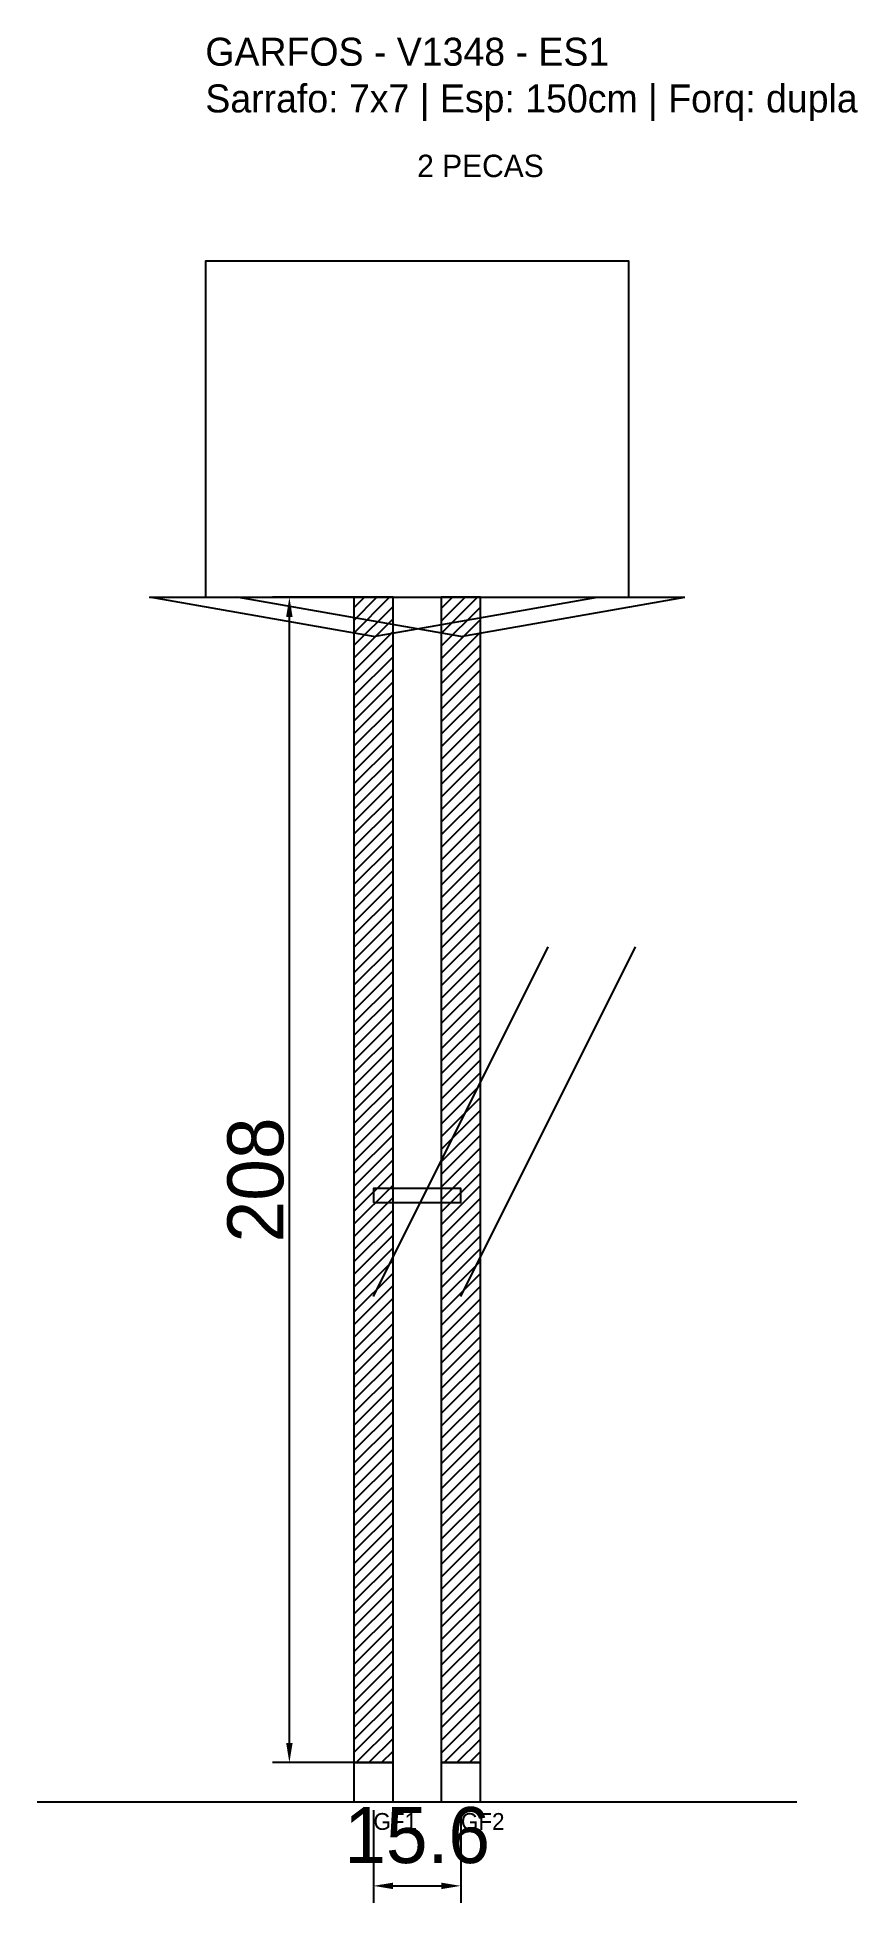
# Model space of a CAD drawing. Header units: metres. Extents: x -30 to 116, y -25 to 308.
import ezdxf

# ---------------------------------------------------------------- set-up
doc = ezdxf.new("R2010")
doc.units = ezdxf.units.M
for name, color, linetype in [('BARRA_ANCORAGEM', 1, 'Continuous'), ('COTA', 241, 'Continuous'), ('GARFOS OK', 3, 'Continuous'), ('NOME DA VIGA', 6, 'Continuous'), ('SARR_7x7', 40, 'Continuous'), ('TIRAS REESCORAMENTO', 252, 'Continuous'), ('VIGAS', 3, 'Continuous')]:
    doc.layers.add(name, color=color, linetype=linetype)
doc.dimstyles.new('EZ DXF', dxfattribs={"dimtxt": 10, "dimasz": 3.5, "dimexe": 3, "dimexo": 1.5, "dimgap": 1, "dimtad": 1, "dimdec": 1, "dimdsep": 46, "dimcen": 2.5, "dimazin": 3, "dimtfac": 1, "dimtmove": 0, "dimatfit": 3})

msp = doc.modelspace()

# ---------------------------------------------------------------- hatches: boundary and pattern name
at = {"layer": 'COTA'}
h = msp.add_hatch(dxfattribs=at)
h.set_pattern_fill('ANSI31', scale=0.5)
h.paths.add_polyline_path([(26.5, 0), (33.5, 0), (33.5, 208), (26.5, 208)])
h = msp.add_hatch(dxfattribs=at)
h.set_pattern_fill('ANSI31', scale=0.5)
h.paths.add_polyline_path([(42.11, 0), (49.11, 0), (49.11, 208), (42.11, 208)])

# ---------------------------------------------------------------- linework, layer by layer
at = {"layer": 'BARRA_ANCORAGEM'}
for p, q in [((30, 83.2), (61.2, 145.6)), ((45.61, 83.2), (76.81, 145.6))]:
    msp.add_line(p, q, dxfattribs=at)
at = {"layer": 'GARFOS OK'}
for p, q in [((30, 201), (-10, 208)), ((-10, 208), (70, 208)), ((45.61, 201), (5.61, 208)), ((5.61, 208), (85.61, 208)), ((30, 201), (70, 208)), ((45.61, 201), (85.61, 208))]:
    msp.add_line(p, q, dxfattribs=at)
at = {"layer": 'GARFOS OK', "linetype": 'CONTINUOUS'}
msp.add_line((-30, -7), (105.61, -7), dxfattribs=at)
at = {"layer": 'GARFOS OK'}
for points in [[(26.5, 0), (33.5, 0), (33.5, 208), (26.5, 208), (26.5, 0)], [(42.11, 0), (49.11, 0), (49.11, 208), (42.11, 208), (42.11, 0)]]:
    msp.add_lwpolyline(points, dxfattribs=at)
at = {"layer": 'SARR_7x7'}
for points in [[(26.5, -7), (33.5, -7), (33.5, 0), (26.5, 0), (26.5, -7)], [(42.11, -7), (49.11, -7), (49.11, 0), (42.11, 0), (42.11, -7)]]:
    msp.add_lwpolyline(points, dxfattribs=at)
at = {"layer": 'TIRAS REESCORAMENTO'}
msp.add_lwpolyline([(30, 100), (45.61, 100), (45.61, 102.5), (30, 102.5), (30, 100)], dxfattribs=at)
at = {"layer": 'VIGAS'}
msp.add_lwpolyline([(0, 208), (75.61, 208), (75.61, 268), (0, 268), (0, 208)], dxfattribs=at)

# ---------------------------------------------------------------- texts
at = {"layer": 'NOME DA VIGA'}
for s, height, p in [('2 PECAS', 4, (37.81, 283)), ('GF1', 3, (30, -12)), ('GF2', 3, (45.61, -12))]:
    msp.add_text(s, height=height, dxfattribs=at).set_placement(p)
at = {"layer": 'NOME DA VIGA', "insert": (0, 293), "char_height": 5, "attachment_point": 7}
msp.add_mtext('GARFOS - V1348 - ES1\\PSarrafo: 7x7 | Esp: 150cm | Forq: dupla', dxfattribs=at)

# ---------------------------------------------------------------- dimensions: what is measured, and where the dimension line sits
at = {"layer": 'COTA'}
msp.add_linear_dim(base=(15, 0), p1=(30, 0), p2=(30, 208), angle=90, dimstyle='EZ DXF', dxfattribs=at).render()
msp.add_linear_dim(base=(30, -22), p1=(30, -7), p2=(45.61, -7), dimstyle='EZ DXF', dxfattribs=at).render()

doc.saveas('drawing.dxf')
